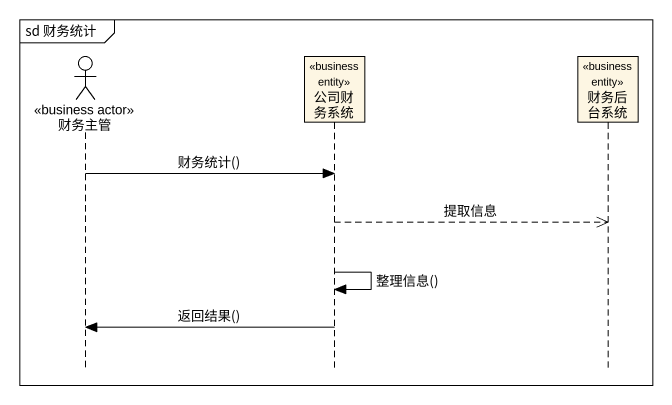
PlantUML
@startuml
mainframe sd 财务统计
hide footbox
actor 财务主管 <<business actor>>
participant 公司财务系统 <<business entity>>
participant 财务后台系统 <<business entity>>

财务主管 -> 公司财务系统 : 财务统计()
公司财务系统 -->> 财务后台系统 : 提取信息
公司财务系统 -> 公司财务系统 : 整理信息()
公司财务系统 -> 财务主管 : 返回结果()
@enduml
